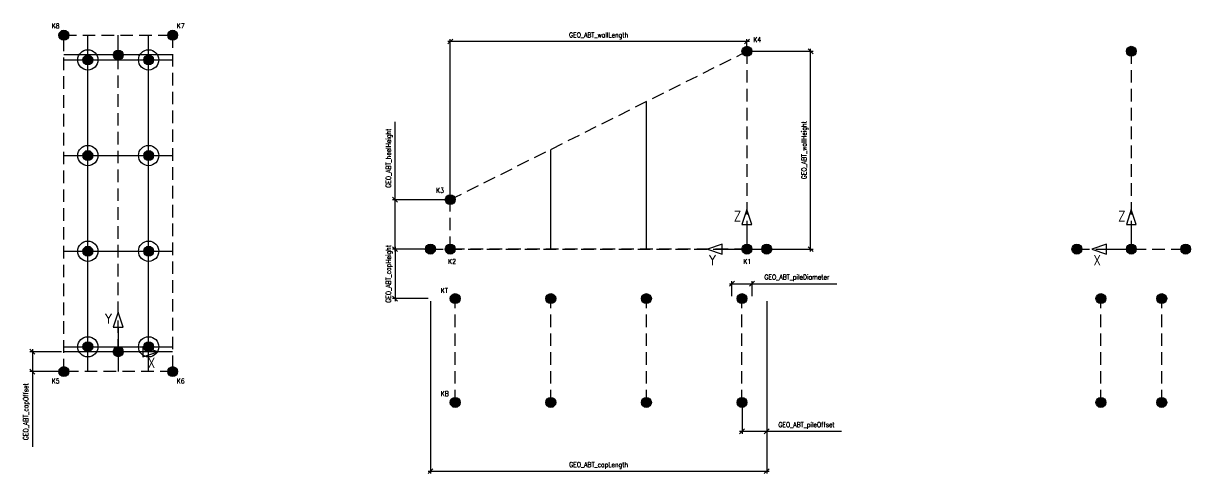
# Model space of a CAD drawing. Header units: millimetres. Extents: x 2155 to 48837, y -1600 to 9787.
# Drawn here: x 37034 to 48837, y 5236 to 9787 of the extents above; entities that cross this region are included whole.
import ezdxf

# ---------------------------------------------------------------- set-up
doc = ezdxf.new("R2010")
doc.units = ezdxf.units.MM
doc.linetypes.add('DASHED', pattern=[19.05, 12.7, -6.35])
for name, color, linetype in [('02', 2, 'Continuous'), ('03', 3, 'Continuous'), ('06', 6, 'Continuous'), ('07', 7, 'Continuous'), ('08', 8, 'Continuous'), ('Dimensions_07', 7, 'Continuous'), ('KPs_02', 2, 'Continuous')]:
    doc.layers.add(name, color=color, linetype=linetype)
doc.styles.add('Romans', font='romans.shx', dxfattribs={"width": 0.9, "height": 50})
doc.dimstyles.new('Parameters', dxfattribs={"dimscale": 25, "dimtxt": 50, "dimasz": 2, "dimexe": 1, "dimexo": 1, "dimgap": 1, "dimtad": 1, "dimdec": 0, "dimlfac": 0.1, "dimzin": 0, "dimdsep": 46, "dimtxsty": 'Romans', "dimblk1": 'OBLIQUE', "dimblk2": 'OBLIQUE', "dimsah": 1, "dimcen": 2, "dimdle": 1, "dimclrd": 7, "dimclre": 7, "dimclrt": 160, "dimazin": 2, "dimtfac": 1, "dimtdec": 0, "dimtmove": 0, "dimatfit": 3, "dimfxl": 0, "dimfrac": 1, "dimarcsym": 0})

# ---------------------------------------------------------------- blocks, each defined once
blk = doc.blocks.new('_Oblique')
at = {"color": 0, "linetype": 'ByBlock', "lineweight": -2}
blk.add_line((-0.5, -0.5), (0.5, 0.5), dxfattribs=at)
blk = doc.blocks.new('*D27')
at = {"layer": 'DEFPOINTS', "color": 0}
for p in [(44351, 9505), (44994, 9505), (44551, 7505)]:
    blk.add_point(p, dxfattribs=at)
at = {"layer": 'Dimensions_07', "color": 7, "linetype": 'ByBlock', "lineweight": -2, "transparency": 16777216}
for p, q in [((44376, 9505), (45019, 9505)), ((44994, 7480), (44994, 9530)), ((44576, 7505), (45019, 7505))]:
    blk.add_line(p, q, dxfattribs=at)
at = {"layer": 'Dimensions_07', "color": 7, "lineweight": -2, "transparency": 16777216, "xscale": 50, "yscale": 50, "zscale": 50}
for p, rotation in [((44994, 9505), 90), ((44994, 7505), 270)]:
    blk.add_blockref('_Oblique', p, dxfattribs=dict(at, rotation=rotation))
at = {"layer": 'Dimensions_07', "color": 160, "transparency": 16777216, "insert": (44936, 8505), "char_height": 50, "attachment_point": 5, "rotation": 90, "style": 'Romans'}
blk.add_mtext('GEO_ABT_wallHeight', dxfattribs=at)
blk = doc.blocks.new('*D28')
at = {"layer": 'DEFPOINTS', "color": 0}
for p in [(41351, 9604), (44351, 9505), (41351, 8005)]:
    blk.add_point(p, dxfattribs=at)
at = {"layer": 'Dimensions_07', "color": 7, "linetype": 'ByBlock', "lineweight": -2, "transparency": 16777216}
for p, q in [((44376, 9604), (41326, 9604)), ((41351, 8030), (41351, 9629)), ((44351, 9530), (44351, 9629))]:
    blk.add_line(p, q, dxfattribs=at)
at = {"layer": 'Dimensions_07', "color": 7, "lineweight": -2, "transparency": 16777216, "xscale": 50, "yscale": 50, "zscale": 50, "rotation": 180}
blk.add_blockref('_Oblique', (41351, 9604), dxfattribs=at)
at = {"layer": 'Dimensions_07', "color": 7, "lineweight": -2, "transparency": 16777216, "xscale": 50, "yscale": 50, "zscale": 50}
blk.add_blockref('_Oblique', (44351, 9604), dxfattribs=at)
at = {"layer": 'Dimensions_07', "color": 160, "transparency": 16777216, "insert": (42851, 9662), "char_height": 50, "attachment_point": 5, "style": 'Romans'}
blk.add_mtext('GEO_ABT_wallLength', dxfattribs=at)
blk = doc.blocks.new('*D29')
at = {"layer": 'DEFPOINTS', "color": 0}
for p in [(40792, 8005), (41351, 8005), (41151, 7505)]:
    blk.add_point(p, dxfattribs=at)
at = {"layer": 'Dimensions_07', "color": 7, "linetype": 'ByBlock', "lineweight": -2, "transparency": 16777216}
for p, q in [((40792, 8005), (40792, 8793)), ((41326, 8005), (40767, 8005)), ((40792, 7480), (40792, 8005)), ((41126, 7505), (40767, 7505))]:
    blk.add_line(p, q, dxfattribs=at)
at = {"layer": 'Dimensions_07', "color": 7, "lineweight": -2, "transparency": 16777216, "xscale": 50, "yscale": 50, "zscale": 50}
for p, rotation in [((40792, 8005), 90), ((40792, 7505), 270)]:
    blk.add_blockref('_Oblique', p, dxfattribs=dict(at, rotation=rotation))
at = {"layer": 'Dimensions_07', "color": 160, "transparency": 16777216, "insert": (40734, 8424), "char_height": 50, "attachment_point": 5, "rotation": 90, "style": 'Romans'}
blk.add_mtext('GEO_ABT_heelHeight', dxfattribs=at)
blk = doc.blocks.new('*D30')
at = {"layer": 'DEFPOINTS', "color": 0}
for p in [(41151, 7505), (40792, 7005), (41151, 7005)]:
    blk.add_point(p, dxfattribs=at)
at = {"layer": 'Dimensions_07', "color": 7, "linetype": 'ByBlock', "lineweight": -2, "transparency": 16777216}
for p, q in [((41126, 7505), (40767, 7505)), ((40792, 7530), (40792, 6980)), ((41126, 7005), (40767, 7005))]:
    blk.add_line(p, q, dxfattribs=at)
at = {"layer": 'Dimensions_07', "color": 7, "lineweight": -2, "transparency": 16777216, "xscale": 50, "yscale": 50, "zscale": 50}
for p, rotation in [((40792, 7505), 90), ((40792, 7005), 270)]:
    blk.add_blockref('_Oblique', p, dxfattribs=dict(at, rotation=rotation))
at = {"layer": 'Dimensions_07', "color": 160, "transparency": 16777216, "insert": (40734, 7255), "char_height": 50, "attachment_point": 5, "rotation": 90, "style": 'Romans'}
blk.add_mtext('GEO_ABT_capHeight', dxfattribs=at)
blk = doc.blocks.new('*D31')
at = {"layer": 'DEFPOINTS', "color": 0}
for p in [(41151, 7005), (44551, 7005), (44551, 5261)]:
    blk.add_point(p, dxfattribs=at)
at = {"layer": 'Dimensions_07', "color": 7, "linetype": 'ByBlock', "lineweight": -2, "transparency": 16777216}
for p, q in [((41151, 6980), (41151, 5236)), ((44551, 6980), (44551, 5236)), ((41126, 5261), (44576, 5261))]:
    blk.add_line(p, q, dxfattribs=at)
at = {"layer": 'Dimensions_07', "color": 7, "lineweight": -2, "transparency": 16777216, "xscale": 50, "yscale": 50, "zscale": 50, "rotation": 180}
blk.add_blockref('_Oblique', (41151, 5261), dxfattribs=at)
at = {"layer": 'Dimensions_07', "color": 7, "lineweight": -2, "transparency": 16777216, "xscale": 50, "yscale": 50, "zscale": 50}
blk.add_blockref('_Oblique', (44551, 5261), dxfattribs=at)
at = {"layer": 'Dimensions_07', "color": 160, "transparency": 16777216, "insert": (42851, 5319), "char_height": 50, "attachment_point": 5, "style": 'Romans'}
blk.add_mtext('GEO_ABT_capLength', dxfattribs=at)
blk = doc.blocks.new('*D32')
at = {"layer": 'DEFPOINTS', "color": 0}
for p in [(44551, 7005), (44301, 5955), (44551, 5664)]:
    blk.add_point(p, dxfattribs=at)
at = {"layer": 'Dimensions_07', "color": 7, "linetype": 'ByBlock', "lineweight": -2, "transparency": 16777216}
for p, q in [((44551, 6980), (44551, 5639)), ((44301, 5930), (44301, 5639)), ((44276, 5664), (44551, 5664)), ((44551, 5664), (45306, 5664))]:
    blk.add_line(p, q, dxfattribs=at)
at = {"layer": 'Dimensions_07', "color": 7, "lineweight": -2, "transparency": 16777216, "xscale": 50, "yscale": 50, "zscale": 50, "rotation": 180}
blk.add_blockref('_Oblique', (44301, 5664), dxfattribs=at)
at = {"layer": 'Dimensions_07', "color": 7, "lineweight": -2, "transparency": 16777216, "xscale": 50, "yscale": 50, "zscale": 50}
blk.add_blockref('_Oblique', (44551, 5664), dxfattribs=at)
at = {"layer": 'Dimensions_07', "color": 160, "transparency": 16777216, "insert": (44953, 5722), "char_height": 50, "attachment_point": 5, "style": 'Romans'}
blk.add_mtext('GEO_ABT_pileOffset', dxfattribs=at)
blk = doc.blocks.new('*D26')
at = {"layer": 'DEFPOINTS', "color": 0}
for p in [(44403, 7155), (44198, 7005), (44403, 7005)]:
    blk.add_point(p, dxfattribs=at)
at = {"layer": 'Dimensions_07', "color": 7, "linetype": 'ByBlock', "lineweight": -2, "transparency": 16777216}
for p, q in [((44173, 7155), (44403, 7155)), ((44198, 7030), (44198, 7180)), ((44403, 7030), (44403, 7180)), ((44403, 7155), (45259, 7155))]:
    blk.add_line(p, q, dxfattribs=at)
at = {"layer": 'Dimensions_07', "color": 7, "lineweight": -2, "transparency": 16777216, "xscale": 50, "yscale": 50, "zscale": 50, "rotation": 180}
blk.add_blockref('_Oblique', (44198, 7155), dxfattribs=at)
at = {"layer": 'Dimensions_07', "color": 7, "lineweight": -2, "transparency": 16777216, "xscale": 50, "yscale": 50, "zscale": 50}
blk.add_blockref('_Oblique', (44403, 7155), dxfattribs=at)
at = {"layer": 'Dimensions_07', "color": 160, "transparency": 16777216, "insert": (44856, 7214), "char_height": 50, "attachment_point": 5, "style": 'Romans'}
blk.add_mtext('GEO_ABT_pileDiameter', dxfattribs=at)
blk = doc.blocks.new('*D33')
at = {"layer": 'DEFPOINTS', "color": 0, "transparency": 16777216}
for p in [(37443, 6468), (37125, 6268), (37443, 6268)]:
    blk.add_point(p, dxfattribs=at)
at = {"layer": 'Dimensions_07', "color": 7, "linetype": 'ByBlock', "lineweight": -2, "transparency": 16777216}
for p, q in [((37125, 6493), (37125, 6268)), ((37418, 6468), (37100, 6468)), ((37418, 6268), (37100, 6268)), ((37125, 6268), (37125, 5506))]:
    blk.add_line(p, q, dxfattribs=at)
at = {"layer": 'Dimensions_07', "color": 7, "lineweight": -2, "transparency": 16777216, "xscale": 50, "yscale": 50, "zscale": 50}
for p, rotation in [((37125, 6468), 90), ((37125, 6268), 270)]:
    blk.add_blockref('_Oblique', p, dxfattribs=dict(at, rotation=rotation))
at = {"layer": 'Dimensions_07', "color": 160, "transparency": 16777216, "insert": (37067, 5862), "char_height": 50, "attachment_point": 5, "rotation": 90, "style": 'Romans'}
blk.add_mtext('{\\C7;GEO_ABT_capOffset}', dxfattribs=at)

msp = doc.modelspace()

# ---------------------------------------------------------------- hatches: boundary and pattern name
at = {"layer": '02', "transparency": 33554483}
h = msp.add_hatch(color=256, dxfattribs=at)
h.dxf.hatch_style = 1
edge = h.paths.add_edge_path()
edge.add_arc((37443.4, 9667.7), 50, 0, 360)
h = msp.add_hatch(color=256, dxfattribs=at)
h.dxf.hatch_style = 1
edge = h.paths.add_edge_path()
edge.add_arc((38543.4, 9667.7), 50, 0, 360)
h = msp.add_hatch(color=256, dxfattribs=at)
h.dxf.hatch_style = 1
edge = h.paths.add_edge_path()
edge.add_arc((44350.5, 9505.3), 50, 0, 360)
h = msp.add_hatch(color=256, dxfattribs=at)
h.dxf.hatch_style = 1
edge = h.paths.add_edge_path()
edge.add_arc((48237.1, 9505.3), 50, 0, 360)
h = msp.add_hatch(color=256, dxfattribs=at)
h.dxf.hatch_style = 1
edge = h.paths.add_edge_path()
edge.add_arc((41350.5, 8005.3), 50, 0, 360)
h = msp.add_hatch(color=256, dxfattribs=at)
h.dxf.hatch_style = 1
edge = h.paths.add_edge_path()
edge.add_arc((41350.5, 7505.3), 50, 0, 360)
h = msp.add_hatch(color=256, dxfattribs=at)
h.dxf.hatch_style = 1
edge = h.paths.add_edge_path()
edge.add_arc((44350.5, 7505.3), 50, 0, 360)
h = msp.add_hatch(color=256, dxfattribs=at)
h.dxf.hatch_style = 1
edge = h.paths.add_edge_path()
edge.add_arc((47687.1, 7505.3), 50, 0, 360)
h = msp.add_hatch(color=256, dxfattribs=at)
h.dxf.hatch_style = 1
edge = h.paths.add_edge_path()
edge.add_arc((48237.1, 7505.3), 50, 0, 360)
h = msp.add_hatch(color=256, dxfattribs=at)
h.dxf.hatch_style = 1
edge = h.paths.add_edge_path()
edge.add_arc((48787.1, 7505.3), 50, 0, 360)
h = msp.add_hatch(color=256, dxfattribs=at)
h.dxf.hatch_style = 1
edge = h.paths.add_edge_path()
edge.add_arc((41400.5, 7005.3), 50, 0, 360)
h = msp.add_hatch(color=256, dxfattribs=at)
h.dxf.hatch_style = 1
edge = h.paths.add_edge_path()
edge.add_arc((42367.2, 7005.3), 50, 0, 360)
h = msp.add_hatch(color=256, dxfattribs=at)
h.dxf.hatch_style = 1
edge = h.paths.add_edge_path()
edge.add_arc((43333.9, 7005.3), 50, 0, 360)
h = msp.add_hatch(color=256, dxfattribs=at)
h.dxf.hatch_style = 1
edge = h.paths.add_edge_path()
edge.add_arc((44300.5, 7005.3), 50, 0, 360)
h = msp.add_hatch(color=256, dxfattribs=at)
h.dxf.hatch_style = 1
edge = h.paths.add_edge_path()
edge.add_arc((47929.6, 7005.3), 50, 0, 360)
h = msp.add_hatch(color=256, dxfattribs=at)
h.dxf.hatch_style = 1
edge = h.paths.add_edge_path()
edge.add_arc((48544.6, 7005.3), 50, 0, 360)
h = msp.add_hatch(color=256, dxfattribs=at)
h.dxf.hatch_style = 1
edge = h.paths.add_edge_path()
edge.add_arc((37443.4, 6267.7), 50, 0, 360)
h = msp.add_hatch(color=256, dxfattribs=at)
h.dxf.hatch_style = 1
edge = h.paths.add_edge_path()
edge.add_arc((38543.4, 6267.7), 50, 0, 360)
h = msp.add_hatch(color=256, dxfattribs=at)
h.dxf.hatch_style = 1
edge = h.paths.add_edge_path()
edge.add_arc((41400.5, 5955.3), 50, 0, 360)
h = msp.add_hatch(color=256, dxfattribs=at)
h.dxf.hatch_style = 1
edge = h.paths.add_edge_path()
edge.add_arc((42367.2, 5955.3), 50, 0, 360)
h = msp.add_hatch(color=256, dxfattribs=at)
h.dxf.hatch_style = 1
edge = h.paths.add_edge_path()
edge.add_arc((43333.9, 5955.3), 50, 0, 360)
h = msp.add_hatch(color=256, dxfattribs=at)
h.dxf.hatch_style = 1
edge = h.paths.add_edge_path()
edge.add_arc((44300.5, 5955.3), 50, 0, 360)
h = msp.add_hatch(color=256, dxfattribs=at)
h.dxf.hatch_style = 1
edge = h.paths.add_edge_path()
edge.add_arc((47929.6, 5955.3), 50, 0, 360)
h = msp.add_hatch(color=256, dxfattribs=at)
h.dxf.hatch_style = 1
edge = h.paths.add_edge_path()
edge.add_arc((48544.6, 5955.3), 50, 0, 360)
at = {"layer": '08', "transparency": 33554483}
h = msp.add_hatch(color=256, dxfattribs=at)
h.dxf.hatch_style = 1
edge = h.paths.add_edge_path()
edge.add_arc((37685.9, 9417.7), 50, 0, 360)
h = msp.add_hatch(color=256, dxfattribs=at)
h.dxf.hatch_style = 1
edge = h.paths.add_edge_path()
edge.add_arc((37993.4, 9467.7), 50, 0, 360)
h = msp.add_hatch(color=256, dxfattribs=at)
h.dxf.hatch_style = 1
edge = h.paths.add_edge_path()
edge.add_arc((38300.9, 9417.7), 50, 0, 360)
h = msp.add_hatch(color=256, dxfattribs=at)
h.dxf.hatch_style = 1
edge = h.paths.add_edge_path()
edge.add_arc((37685.9, 8451), 50, 0, 360)
h = msp.add_hatch(color=256, dxfattribs=at)
h.dxf.hatch_style = 1
edge = h.paths.add_edge_path()
edge.add_arc((38300.9, 8451), 50, 0, 360)
h = msp.add_hatch(color=256, dxfattribs=at)
h.dxf.hatch_style = 1
edge = h.paths.add_edge_path()
edge.add_arc((41150.5, 7505.3), 50, 0, 360)
h = msp.add_hatch(color=256, dxfattribs=at)
h.dxf.hatch_style = 1
edge = h.paths.add_edge_path()
edge.add_arc((44550.5, 7505.3), 50, 0, 360)
h = msp.add_hatch(color=256, dxfattribs=at)
h.dxf.hatch_style = 1
edge = h.paths.add_edge_path()
edge.add_arc((37685.9, 7484.3), 50, 0, 360)
h = msp.add_hatch(color=256, dxfattribs=at)
h.dxf.hatch_style = 1
edge = h.paths.add_edge_path()
edge.add_arc((38300.9, 7484.3), 50, 0, 360)
h = msp.add_hatch(color=256, dxfattribs=at)
h.dxf.hatch_style = 1
edge = h.paths.add_edge_path()
edge.add_arc((37685.9, 6517.7), 50, 0, 360)
h = msp.add_hatch(color=256, dxfattribs=at)
h.dxf.hatch_style = 1
edge = h.paths.add_edge_path()
edge.add_arc((37993.4, 6467.7), 50, 0, 360)
h = msp.add_hatch(color=256, dxfattribs=at)
h.dxf.hatch_style = 1
edge = h.paths.add_edge_path()
edge.add_arc((38300.9, 6517.7), 50, 0, 360)

# ---------------------------------------------------------------- linework, layer by layer
at = {"layer": '02'}
for centre in [(37443.4, 9667.7), (38543.4, 9667.7), (44350.5, 9505.3), (48237.1, 9505.3), (41350.5, 8005.3), (41350.5, 7505.3), (44350.5, 7505.3), (47687.1, 7505.3), (48237.1, 7505.3), (48787.1, 7505.3), (41400.5, 7005.3), (42367.2, 7005.3), (43333.9, 7005.3), (44300.5, 7005.3), (47929.6, 7005.3), (48544.6, 7005.3), (37443.4, 6267.7), (38543.4, 6267.7), (41400.5, 5955.3), (42367.2, 5955.3), (43333.9, 5955.3), (44300.5, 5955.3), (47929.6, 5955.3), (48544.6, 5955.3)]:
    msp.add_circle(centre, 50, dxfattribs=at)
at = {"layer": '03'}
for p, q in [((44350.5, 7755.3), (44350.5, 7505.3)), ((48237.1, 7755.3), (48237.1, 7505.3)), ((44100.5, 7505.3), (44350.5, 7505.3)), ((47987.1, 7505.3), (48237.1, 7505.3)), ((37993.4, 6717.7), (37993.4, 6467.7)), ((38243.4, 6467.7), (37993.4, 6467.7))]:
    msp.add_line(p, q, dxfattribs=at)
for points in [[(44300.5, 7755.3), (44400.5, 7755.3), (44350.5, 7905.3)], [(48187.1, 7755.3), (48287.1, 7755.3), (48237.1, 7905.3)], [(44100.5, 7455.3), (44100.5, 7555.3), (43950.5, 7505.3)], [(47987.1, 7455.3), (47987.1, 7555.3), (47837.1, 7505.3)], [(37943.4, 6717.7), (38043.4, 6717.7), (37993.4, 6867.7)], [(38243.4, 6517.7), (38243.4, 6417.7), (38393.4, 6467.7)]]:
    msp.add_lwpolyline(points, close=True, dxfattribs=at)
at = {"layer": '06', "linetype": 'DASHED', "ltscale": 10}
for p, q in [((41400.5, 5955.3), (41400.5, 7005.3)), ((42367.2, 5955.3), (42367.2, 7005.3)), ((43333.9, 5955.3), (43333.9, 7005.3)), ((44300.5, 5955.3), (44300.5, 7005.3)), ((47929.6, 5955.3), (47929.6, 7005.3)), ((48544.6, 5955.3), (48544.6, 7005.3))]:
    msp.add_line(p, q, dxfattribs=at)
for points in [[(37443.4, 6267.7), (37443.4, 9667.7), (38543.4, 9667.7), (38543.4, 6267.7)], [(41350.5, 7505.3), (41350.5, 8005.3), (44350.5, 9505.3), (44350.5, 7505.3)]]:
    msp.add_lwpolyline(points, close=True, dxfattribs=at)
for points in [[(37993.4, 6467.7), (37993.4, 9467.7)], [(48237.1, 9505.3), (48237.1, 7505.3)], [(41150.5, 7505.3), (44550.5, 7505.3)], [(47687.1, 7505.3), (48787.1, 7505.3)]]:
    msp.add_lwpolyline(points, dxfattribs=at)
at = {"layer": '07'}
for centre in [(37685.9, 9417.7), (38300.9, 9417.7), (37685.9, 8451), (38300.9, 8451), (37685.9, 7484.3), (38300.9, 7484.3), (37685.9, 6517.7), (38300.9, 6517.7)]:
    msp.add_circle(centre, 102.5, dxfattribs=at)
at = {"layer": '08'}
for p, q in [((37685.9, 6267.7), (37685.9, 9667.7)), ((37993.4, 9467.7), (37993.4, 9667.7)), ((38300.9, 6267.7), (38300.9, 9667.7)), ((38543.4, 9467.7), (37443.4, 9467.7)), ((37443.4, 9417.7), (38543.4, 9417.7)), ((43333.9, 7505.3), (43333.9, 8997)), ((42367.2, 7505.3), (42367.2, 8513.6)), ((37443.4, 8451), (38543.4, 8451)), ((37443.4, 7484.3), (38543.4, 7484.3)), ((37443.4, 6517.7), (38543.4, 6517.7)), ((38543.4, 6467.7), (37443.4, 6467.7)), ((37993.4, 6467.7), (37993.4, 6267.7))]:
    msp.add_line(p, q, dxfattribs=at)
for centre in [(37685.9, 9417.7), (37993.4, 9467.7), (38300.9, 9417.7), (37685.9, 8451), (38300.9, 8451), (41150.5, 7505.3), (44550.5, 7505.3), (37685.9, 7484.3), (38300.9, 7484.3), (37685.9, 6517.7), (37993.4, 6467.7), (38300.9, 6517.7)]:
    msp.add_circle(centre, 50, dxfattribs=at)

# ---------------------------------------------------------------- texts
at = {"layer": '03', "style": 'Romans', "width": 0.9}
for s, p in [('Z', (44216.7, 7789.4)), ('Z', (48103.2, 7789.4)), ('Y', (43967.5, 7344.6)), ('X', (47854, 7344.6)), ('Y', (37859.6, 6751.8)), ('X', (38290.8, 6306.9))]:
    msp.add_text(s, height=100, dxfattribs=at).set_placement(p)
at = {"layer": 'KPs_02', "style": 'Romans', "width": 0.9}
for s, p in [('K8', (37320.9, 9737.2)), ('K7', (38585.8, 9737.2)), ('K4', (44415, 9596.8)), ('K3', (41207.7, 8073.5)), ('K2', (41329.2, 7355.2)), ('K1', (44314, 7355.2)), ('KT', (41255.8, 7061.9)), ('K5', (37320.9, 6148.1)), ('K6', (38585.8, 6148.1)), ('KB', (41255.8, 6019.9))]:
    msp.add_text(s, height=50, dxfattribs=at).set_placement(p)

# ---------------------------------------------------------------- dimensions: what is measured, and where the dimension line sits
at = {"layer": 'Dimensions_07'}
for base, p1, p2, text, picture, middle in [((41350.5, 9603.9), (44350.5, 9505.3), (41350.5, 8005.3), 'GEO_ABT_wallLength', '*D28', (42850.5, 9662.2)), ((44403, 7155.2), (44198, 7005.3), (44403, 7005.3), 'GEO_ABT_pileDiameter', '*D26', (44856.2, 7213.6)), ((44550.5, 5260.9), (41150.5, 7005.3), (44550.5, 7005.3), 'GEO_ABT_capLength', '*D31', (42850.5, 5319.2)), ((44550.5, 5663.9), (44300.5, 5955.3), (44550.5, 7005.3), 'GEO_ABT_pileOffset', '*D32', (44953.4, 5722.3))]:
    dim = msp.add_linear_dim(base=base, p1=p1, p2=p2, text=text, dimstyle='Parameters', dxfattribs=at)
    dim.commit()
    dim.dimension.update_dxf_attribs({"geometry": picture, "text_midpoint": middle})
for base, p1, p2, text, picture, middle in [((44994.1, 9505.3), (44550.5, 7505.3), (44350.5, 9505.3), 'GEO_ABT_wallHeight', '*D27', (44935.8, 8505.3)), ((40792.1, 8005.3), (41150.5, 7505.3), (41350.5, 8005.3), 'GEO_ABT_heelHeight', '*D29', (40733.8, 8424.2)), ((37125.5, 6267.7), (37443.4, 6467.7), (37443.4, 6267.7), '{\\C7;GEO_ABT_capOffset}', '*D33', (37067.1, 5861.6))]:
    dim = msp.add_linear_dim(base=base, p1=p1, p2=p2, angle=90, text=text, dimstyle='Parameters', dxfattribs=at)
    dim.commit()
    dim.dimension.update_dxf_attribs({"geometry": picture, "text_midpoint": middle})
dim = msp.add_linear_dim(base=(40792.1, 7005.3), p1=(41150.5, 7505.3), p2=(41150.5, 7005.3), angle=90, text='GEO_ABT_capHeight', dimstyle='Parameters', dxfattribs=at)
dim.commit()
dim.dimension.update_dxf_attribs({"geometry": '*D30', "text_midpoint": (40792.1, 7255.3), "dimtype": 160})

doc.saveas('drawing.dxf')
